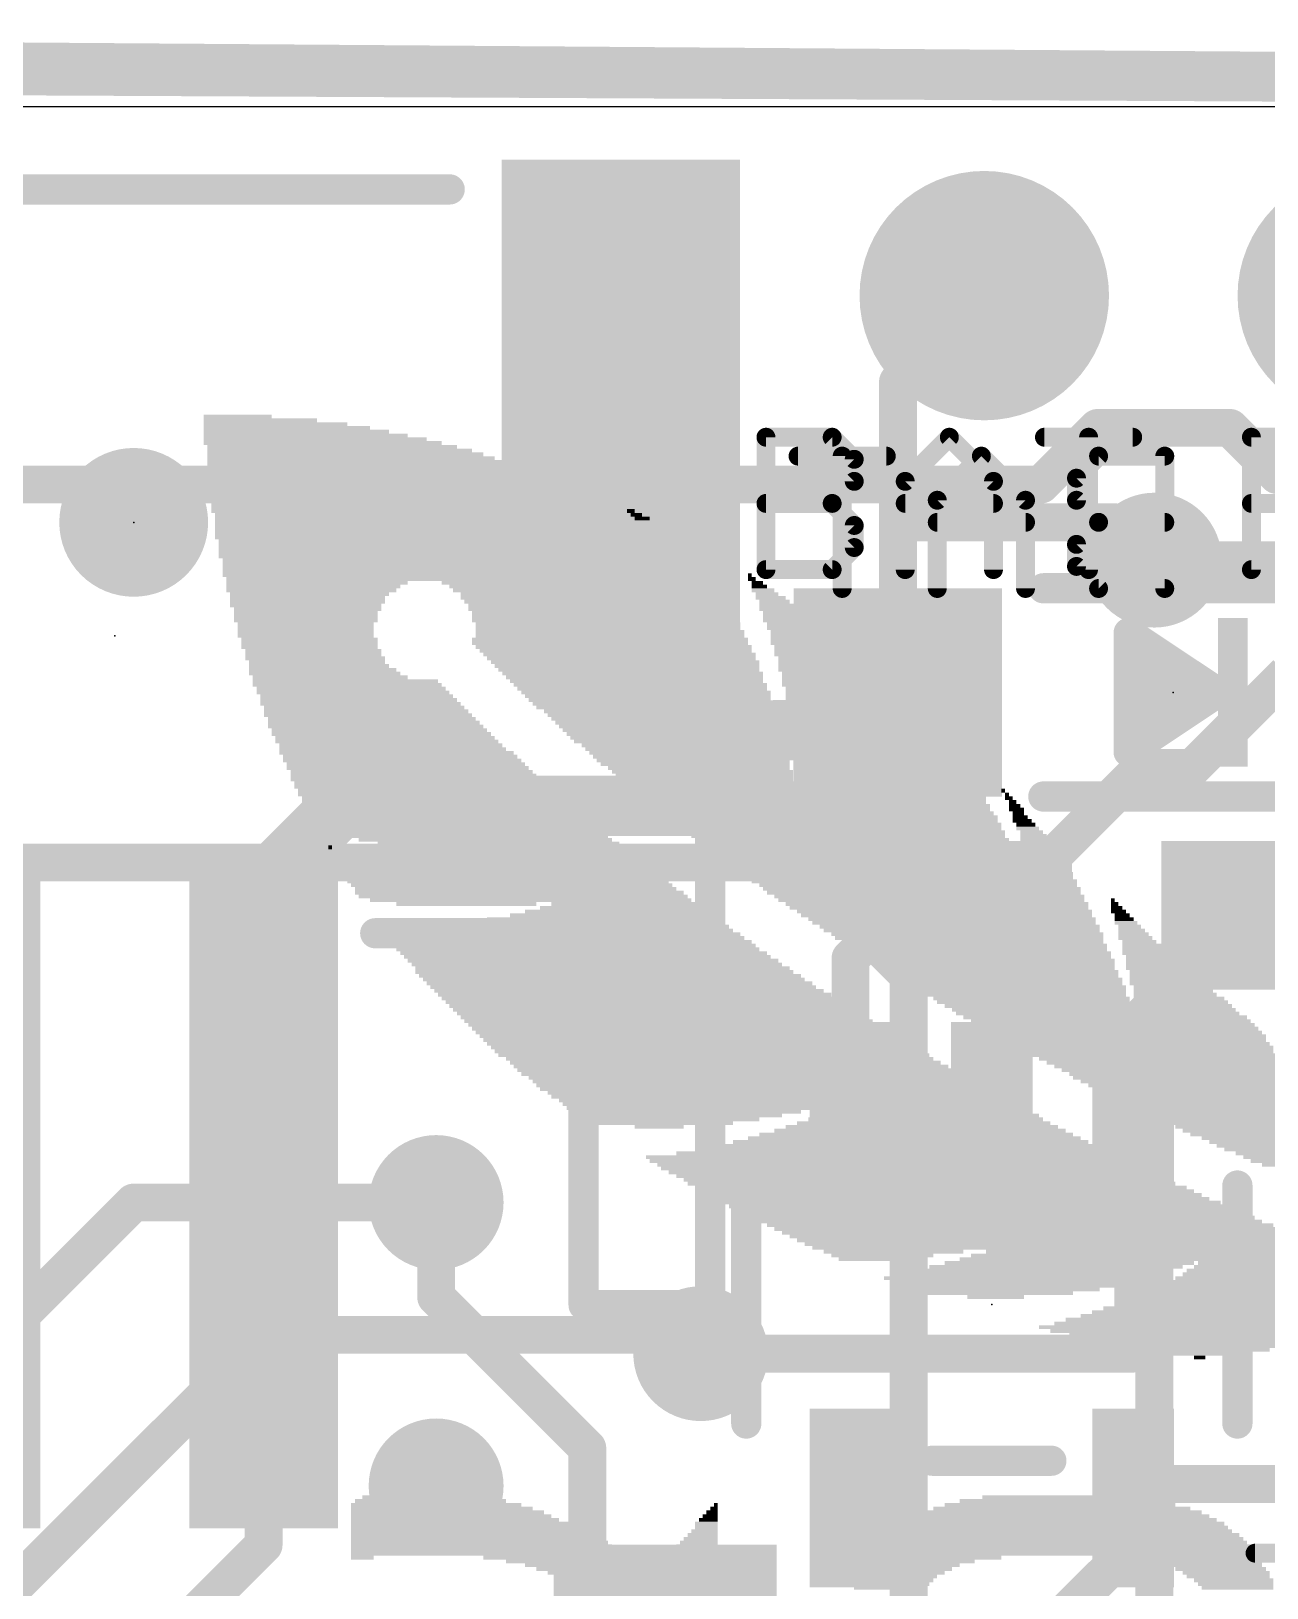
# Model space of a CAD drawing. Extents: x -0.4 to 51.3, y -0.4 to 23.4.
# Drawn here: x 10.11 to 18.41, y 12.9 to 23.37 of the extents above; entities that cross this region are included whole.
import ezdxf

# ---------------------------------------------------------------- set-up
doc = ezdxf.new("R2010")
doc.units = 0
for name, color, linetype in [('1', 12, 'CONTINUOUS'), ('16', 132, 'CONTINUOUS'), ('17', 110, 'CONTINUOUS'), ('18', 110, 'CONTINUOUS'), ('20', 53, 'CONTINUOUS'), ('21', 40, 'CONTINUOUS'), ('22', 6, 'CONTINUOUS'), ('23', 40, 'CONTINUOUS')]:
    doc.layers.add(name, color=color, linetype=linetype)

# ---------------------------------------------------------------- blocks, each defined once
blk = doc.blocks.new('RECT')
blk.add_solid([(-0.5, -0.5), (0.5, -0.5), (-0.5, 0.5), (0.5, 0.5)])
blk = doc.blocks.new('ROUNDP')
at = {"const_width": 0.5}
blk.add_lwpolyline([(0, -0.25, 1), (0, 0.25, 1), (0, -0.25)], format="xyb", dxfattribs=at)
blk = doc.blocks.new('PIE')
at = {"const_width": 0.5}
blk.add_lwpolyline([(0, -0.25, 1), (0, 0.25, 1), (0, -0.25)], format="xyb", dxfattribs=at)
blk = doc.blocks.new('ROUNDV')
at = {"const_width": 0.5}
blk.add_lwpolyline([(0, -0.25, 1), (0, 0.25, 1), (0, -0.25)], format="xyb", dxfattribs=at)

msp = doc.modelspace()

# ---------------------------------------------------------------- linework, layer by layer
at = {"layer": '1'}
for points, const_width in [([(51.181, 22.86), (-0.254, 23.241)], 0.254), ([(16.51, 21.59), (15.93, 21.01)], 0.254), ([(15.93, 21.01), (15.93, 20.066)], 0.254), ([(15.93, 20.066), (15.93, 18.923)], 0.254), ([(17.399, 20.066), (15.93, 20.066)], 0.254), ([(17.653, 19.812), (17.399, 20.066)], 0.254), ([(18.542, 19.05), (17.907, 18.415)], 0.254), ([(15.676, 18.669), (15.93, 18.923)], 0.4064), ([(19.7476, 18.923), (18.249, 17.4244)], 0.254), ([(14.605, 18.161), (15.113, 18.669)], 0.4064), ([(15.113, 18.669), (15.676, 18.669)], 0.4064), ([(17.565, 18.415), (16.5744, 17.4244)], 0.254), ([(17.907, 18.415), (17.565, 18.415)], 0.254), ([(11.668, 17.637), (12.192, 18.161)], 0.4064), ([(12.192, 18.161), (14.605, 18.161)], 0.4064), ([(11.668, 15.604), (11.668, 17.637)], 0.4064), ([(15.6108, 17.1348), (15.875, 17.399)], 0.254), ([(15.875, 17.399), (16.5236, 17.399)], 0.254), ([(16.5236, 17.399), (16.549, 17.4244)], 0.254), ([(16.5744, 17.4244), (16.549, 17.4244)], 0.254), ([(17.5108, 16.6862), (18.249, 17.4244)], 0.254), ([(15.6108, 16.1083), (15.6108, 17.1348)], 0.254), ([(17.5108, 16.1083), (17.5108, 16.6862)], 0.254), ([(17.5108, 14.478), (17.5108, 16.1083)], 0.254), ([(11.668, 15.604), (11.668, 13.192)], 0.254), ([(12.827, 14.859), (12.827, 15.494)], 0.254), ([(13.843, 13.843), (12.827, 14.859)], 0.254), ([(14.605, 14.478), (17.5108, 14.478)], 0.254), ([(13.843, 13.097), (13.843, 13.843)], 0.254), ([(17.5108, 13.5081), (17.6043, 13.6016)], 0.254), ([(17.6043, 13.6016), (18.796, 13.6016)], 0.254), ([(17.46, 13.4573), (17.5108, 13.5081)], 0.254), ([(17.46, 13.142), (17.46, 13.4573)], 0.254), ([(11.668, 13.192), (11.176, 12.7)], 0.254), ([(14.366, 12.574), (13.843, 13.097)], 0.254), ([(16.764, 12.446), (17.46, 13.142)], 0.254)]:
    msp.add_lwpolyline(points, dxfattribs=dict(at, const_width=const_width))
for points, const_width in [([(16.5549, 21.5451, 1), (16.4651, 21.6349)], 0.127), ([(15.9935, 21.01, 1), (15.8665, 21.01)], 0.127), ([(15.8851, 21.0549, 1), (15.9749, 20.9651)], 0.127), ([(15.9935, 20.066, 1), (15.8665, 20.066)], 0.127), ([(15.93, 20.1295, 1), (15.93, 20.0025)], 0.127), ([(15.8665, 20.066, 1), (15.9935, 20.066)], 0.127), ([(17.4439, 20.1109, 1), (17.3541, 20.0211)], 0.127), ([(17.399, 20.0025, 1), (17.399, 20.1295)], 0.127), ([(17.6081, 19.7671, 1), (17.6979, 19.8569)], 0.127), ([(16.0018, 18.8512, 1), (15.8582, 18.9948)], 0.2032), ([(15.8665, 18.923, 1), (15.9935, 18.923)], 0.127), ([(15.113, 18.7706, 1), (15.113, 18.5674)], 0.2032), ([(15.1848, 18.5972, 1), (15.0412, 18.7408)], 0.2032), ([(15.6042, 18.7408, 1), (15.7478, 18.5972)], 0.2032), ([(15.676, 18.5674, 1), (15.676, 18.7706)], 0.2032), ([(17.565, 18.4785, 1), (17.565, 18.3515)], 0.127), ([(17.6099, 18.3701, 1), (17.5201, 18.4599)], 0.127), ([(17.8621, 18.4599, 1), (17.9519, 18.3701)], 0.127), ([(17.907, 18.3515, 1), (17.907, 18.4785)], 0.127), ([(12.192, 18.2626, 1), (12.192, 18.0594)], 0.2032), ([(12.2638, 18.0892, 1), (12.1202, 18.2328)], 0.2032), ([(14.5332, 18.2328, 1), (14.6768, 18.0892)], 0.2032), ([(14.605, 18.0594, 1), (14.605, 18.2626)], 0.2032), ([(11.7696, 17.637, 1), (11.5664, 17.637)], 0.2032), ([(11.5962, 17.7088, 1), (11.7398, 17.5652)], 0.2032), ([(15.875, 17.4625, 1), (15.875, 17.3355)], 0.127), ([(15.9199, 17.3541, 1), (15.8301, 17.4439)], 0.127), ([(16.4787, 17.4439, 1), (16.5685, 17.3541)], 0.127), ([(16.549, 17.4879, 1), (16.549, 17.3609)], 0.127), ([(16.5939, 17.3795, 1), (16.5041, 17.4693)], 0.127), ([(16.5295, 17.4693, 1), (16.6193, 17.3795)], 0.127), ([(16.5236, 17.3355, 1), (16.5236, 17.4625)], 0.127), ([(16.5744, 17.3609, 1), (16.5744, 17.4879)], 0.127), ([(18.2041, 17.4693, 1), (18.2939, 17.3795)], 0.127), ([(18.2939, 17.3795, 1), (18.2041, 17.4693)], 0.127), ([(15.6743, 17.1348, 1), (15.5473, 17.1348)], 0.127), ([(15.5659, 17.1797, 1), (15.6557, 17.0899)], 0.127), ([(17.5743, 16.6862, 1), (17.4473, 16.6862)], 0.127), ([(17.4659, 16.7311, 1), (17.5557, 16.6413)], 0.127), ([(17.5743, 16.1083, 1), (17.4473, 16.1083)], 0.127), ([(15.5473, 16.1083, 1), (15.6743, 16.1083)], 0.127), ([(17.4473, 16.1083, 1), (17.5743, 16.1083)], 0.127), ([(11.5664, 15.604, 1), (11.7696, 15.604)], 0.2032), ([(11.7315, 15.604, 1), (11.6045, 15.604)], 0.127), ([(12.8905, 15.494, 1), (12.7635, 15.494)], 0.127), ([(12.8719, 14.9039, 1), (12.7821, 14.8141)], 0.127), ([(12.7635, 14.859, 1), (12.8905, 14.859)], 0.127), ([(14.605, 14.5415, 1), (14.605, 14.4145)], 0.127), ([(17.5108, 14.4145, 1), (17.5108, 14.5415)], 0.127), ([(17.4473, 14.478, 1), (17.5743, 14.478)], 0.127), ([(13.9065, 13.843, 1), (13.7795, 13.843)], 0.127), ([(13.7981, 13.7981, 1), (13.8879, 13.8879)], 0.127), ([(17.6043, 13.6651, 1), (17.6043, 13.5381)], 0.127), ([(17.6492, 13.5567, 1), (17.5594, 13.6465)], 0.127), ([(17.4659, 13.553, 1), (17.5557, 13.4632)], 0.127), ([(17.5557, 13.4632, 1), (17.4659, 13.553)], 0.127), ([(17.5235, 13.4573, 1), (17.3965, 13.4573)], 0.127), ([(17.4151, 13.5022, 1), (17.5049, 13.4124)], 0.127), ([(11.7129, 13.1471, 1), (11.6231, 13.2369)], 0.127), ([(11.6045, 13.192, 1), (11.7315, 13.192)], 0.127), ([(13.8879, 13.1419, 1), (13.7981, 13.0521)], 0.127), ([(17.3965, 13.142, 1), (17.5235, 13.142)], 0.127), ([(17.5049, 13.0971, 1), (17.4151, 13.1869)], 0.127), ([(13.7795, 13.097, 1), (13.9065, 13.097)], 0.127)]:
    msp.add_lwpolyline(points, format="xyb", dxfattribs=dict(at, const_width=const_width))
at = {"layer": '16', "const_width": 0.254}
for points in [[(51.181, 22.86), (-0.254, 23.114)], [(16.891, 20.32), (17.272, 20.701)], [(17.272, 20.701), (18.161, 20.701)], [(18.161, 20.701), (18.4785, 20.3835)], [(18.4785, 20.3835), (22.9235, 20.3835)], [(16.891, 20.32), (6.096, 20.32)], [(17.653, 19.812), (22.733, 19.812)], [(17.653, 16.891), (19.05, 18.288)], [(15.24, 17.78), (8.763, 17.78)], [(16.002, 17.018), (15.24, 17.78)], [(16.002, 17.018), (16.002, 11.9126)], [(17.653, 11.811), (17.653, 16.891)], [(7.493, 12.192), (10.795, 15.494)], [(10.795, 15.494), (12.827, 15.494)], [(11.684, 14.605), (9.525, 12.446)], [(11.684, 14.605), (14.478, 14.605)], [(14.478, 14.605), (14.605, 14.478)]]:
    msp.add_lwpolyline(points, dxfattribs=at)
at = {"layer": '16', "const_width": 0.127}
for points in [[(17.272, 20.7645, 1), (17.272, 20.6375)], [(17.3169, 20.6561, 1), (17.2271, 20.7459)], [(18.2059, 20.7459, 1), (18.1161, 20.6561)], [(18.161, 20.6375, 1), (18.161, 20.7645)], [(18.4785, 20.447, 1), (18.4785, 20.32)], [(16.8461, 20.3649, 1), (16.9359, 20.2751)], [(16.891, 20.2565, 1), (16.891, 20.3835)], [(18.4336, 20.3386, 1), (18.5234, 20.4284)], [(17.653, 19.8755, 1), (17.653, 19.7485)], [(15.2849, 17.8249, 1), (15.1951, 17.7351)], [(15.24, 17.7165, 1), (15.24, 17.8435)], [(16.0655, 17.018, 1), (15.9385, 17.018)], [(15.9571, 16.9731, 1), (16.0469, 17.0629)], [(17.7165, 16.891, 1), (17.5895, 16.891)], [(17.6081, 16.9359, 1), (17.6979, 16.8461)], [(10.795, 15.5575, 1), (10.795, 15.4305)], [(10.8399, 15.4491, 1), (10.7501, 15.5389)], [(12.827, 15.4305, 1), (12.827, 15.5575)], [(11.684, 14.6685, 1), (11.684, 14.5415)], [(11.7289, 14.5601, 1), (11.6391, 14.6499)], [(14.5229, 14.6499, 1), (14.4331, 14.5601)], [(14.478, 14.5415, 1), (14.478, 14.6685)], [(14.5601, 14.4331, 1), (14.6499, 14.5229)]]:
    msp.add_lwpolyline(points, format="xyb", dxfattribs=at)
at = {"layer": '20'}
msp.add_line((48.26, 22.86), (2.54, 22.86), dxfattribs=at)
at = {"layer": '21'}
for points, const_width in [([(8.418, 22.304), (12.918, 22.304)], 0.2032), ([(15.0432, 19.7485), (15.0432, 20.6383)], 0.127), ([(15.0432, 20.6383), (15.4881, 20.6383)], 0.127), ([(15.4881, 20.6383), (15.6364, 20.49)], 0.127), ([(15.9787, 20.3417), (16.2753, 20.6383)], 0.127), ([(16.2753, 20.6383), (16.5719, 20.3417)], 0.127), ([(16.9143, 20.6383), (17.5074, 20.6383)], 0.127), ([(17.2108, 19.7485), (17.2108, 20.6383)], 0.127), ([(18.8982, 20.6383), (18.305, 20.6383)], 0.127), ([(18.305, 20.6383), (18.305, 19.7485)], 0.127), ([(15.6364, 20.49), (15.6364, 20.3417)], 0.127), ([(15.6364, 20.3417), (15.4881, 20.1934)], 0.127), ([(15.9787, 19.7485), (15.9787, 20.3417)], 0.127), ([(16.5719, 20.3417), (16.5719, 19.7485)], 0.127), ([(15.0432, 20.1934), (15.4881, 20.1934)], 0.127), ([(15.4881, 20.1934), (15.6364, 20.0451)], 0.127), ([(15.9787, 20.1934), (16.5719, 20.1934)], 0.127), ([(18.305, 20.1934), (18.6016, 20.1934)], 0.127), ([(15.6364, 20.0451), (15.6364, 19.8968)], 0.127), ([(15.6364, 19.8968), (15.4881, 19.7485)], 0.127), ([(15.4881, 19.7485), (15.0432, 19.7485)], 0.127), ([(18.305, 19.7485), (18.8982, 19.7485)], 0.127), ([(16.907, 19.623), (18.653, 19.623)], 0.2032), ([(17.48, 18.523), (17.48, 19.323)], 0.2032), ([(17.48, 19.323), (18.08, 18.923)], 0.2032), ([(17.58, 18.723), (17.58, 19.123)], 0.2032), ([(17.58, 19.123), (17.88, 18.923)], 0.2032), ([(17.58, 19.1008), (17.6133, 19.1008)], 0.2032), ([(18.08, 18.923), (17.48, 18.523)], 0.2032), ([(17.88, 18.923), (17.58, 18.723)], 0.2032), ([(17.58, 18.8976), (17.8419, 18.8976)], 0.2032), ([(14.668, 18.804), (14.668, 14.804)], 0.2032), ([(18.653, 18.223), (16.907, 18.223)], 0.2032), ([(13.818, 17.304), (12.418, 17.304)], 0.2032), ([(13.818, 14.804), (13.818, 17.304)], 0.2032), ([(14.9108, 14.0082), (14.9108, 15.6082)], 0.2032), ([(18.2108, 14.0082), (18.2108, 15.6082)], 0.2032), ([(14.668, 14.804), (13.818, 14.804)], 0.2032), ([(16.9608, 13.7582), (16.1608, 13.7582)], 0.2032), ([(18.3294, 13.1369), (18.9226, 13.1369)], 0.127)]:
    msp.add_lwpolyline(points, dxfattribs=dict(at, const_width=const_width))
for points, const_width in [([(12.918, 22.2532, 1), (12.918, 22.3548)], 0.1016), ([(15.0432, 20.67, 1), (15.0432, 20.6065)], 0.0635), ([(15.075, 20.6383, 1), (15.0115, 20.6383)], 0.0635), ([(15.5106, 20.6607, 1), (15.4656, 20.6158)], 0.0635), ([(15.4881, 20.6065, 1), (15.4881, 20.67)], 0.0635), ([(16.2978, 20.6607, 1), (16.2529, 20.6158)], 0.0635), ([(16.2978, 20.6158, 1), (16.2529, 20.6607)], 0.0635), ([(16.9143, 20.67, 1), (16.9143, 20.6065)], 0.0635), ([(17.2426, 20.6383, 1), (17.1791, 20.6383)], 0.0635), ([(17.5074, 20.6065, 1), (17.5074, 20.67)], 0.0635), ([(18.3367, 20.6383, 1), (18.2732, 20.6383)], 0.0635), ([(18.305, 20.67, 1), (18.305, 20.6065)], 0.0635), ([(15.6681, 20.49, 1), (15.6046, 20.49)], 0.0635), ([(15.6139, 20.4675, 1), (15.6588, 20.5124)], 0.0635), ([(15.6046, 20.3417, 1), (15.6681, 20.3417)], 0.0635), ([(15.6588, 20.3192, 1), (15.6139, 20.3641)], 0.0635), ([(16.0105, 20.3417, 1), (15.947, 20.3417)], 0.0635), ([(15.9563, 20.3641, 1), (16.0012, 20.3192)], 0.0635), ([(16.6037, 20.3417, 1), (16.5402, 20.3417)], 0.0635), ([(16.5495, 20.3192, 1), (16.5944, 20.3641)], 0.0635), ([(15.0432, 20.2251, 1), (15.0432, 20.1616)], 0.0635), ([(15.5106, 20.2158, 1), (15.4656, 20.1709)], 0.0635), ([(15.4656, 20.2158, 1), (15.5106, 20.1709)], 0.0635), ([(15.4881, 20.1616, 1), (15.4881, 20.2251)], 0.0635), ([(15.9787, 20.2251, 1), (15.9787, 20.1616)], 0.0635), ([(16.5719, 20.1616, 1), (16.5719, 20.2251)], 0.0635), ([(18.305, 20.2251, 1), (18.305, 20.1616)], 0.0635), ([(15.6681, 20.0451, 1), (15.6046, 20.0451)], 0.0635), ([(15.6139, 20.0226, 1), (15.6588, 20.0675)], 0.0635), ([(15.6046, 19.8968, 1), (15.6681, 19.8968)], 0.0635), ([(15.6588, 19.8743, 1), (15.6139, 19.9192)], 0.0635), ([(15.0432, 19.7802, 1), (15.0432, 19.7168)], 0.0635), ([(15.0115, 19.7485, 1), (15.075, 19.7485)], 0.0635), ([(15.4656, 19.771, 1), (15.5106, 19.726)], 0.0635), ([(15.4881, 19.7168, 1), (15.4881, 19.7802)], 0.0635), ([(15.947, 19.7485, 1), (16.0105, 19.7485)], 0.0635), ([(16.5402, 19.7485, 1), (16.6037, 19.7485)], 0.0635), ([(17.1791, 19.7485, 1), (17.2426, 19.7485)], 0.0635), ([(18.2732, 19.7485, 1), (18.3367, 19.7485)], 0.0635), ([(18.305, 19.7802, 1), (18.305, 19.7168)], 0.0635), ([(16.907, 19.6738, 1), (16.907, 19.5722)], 0.1016), ([(17.5308, 19.323, 1), (17.4292, 19.323)], 0.1016), ([(17.5082, 19.3653, 1), (17.4518, 19.2807)], 0.1016), ([(17.6308, 19.123, 1), (17.5292, 19.123)], 0.1016), ([(17.6082, 19.1653, 1), (17.5518, 19.0807)], 0.1016), ([(17.58, 19.1516, 1), (17.58, 19.05)], 0.1016), ([(17.6133, 19.05, 1), (17.6133, 19.1516)], 0.1016), ([(17.58, 18.9484, 1), (17.58, 18.8468)], 0.1016), ([(17.8419, 18.8468, 1), (17.8419, 18.9484)], 0.1016), ([(17.9082, 18.8807, 1), (17.8518, 18.9653)], 0.1016), ([(17.8518, 18.8807, 1), (17.9082, 18.9653)], 0.1016), ([(18.1082, 18.8807, 1), (18.0518, 18.9653)], 0.1016), ([(18.0518, 18.8807, 1), (18.1082, 18.9653)], 0.1016), ([(14.7188, 18.804, 1), (14.6172, 18.804)], 0.1016), ([(17.5518, 18.7653, 1), (17.6082, 18.6807)], 0.1016), ([(17.5292, 18.723, 1), (17.6308, 18.723)], 0.1016), ([(17.4518, 18.5653, 1), (17.5082, 18.4807)], 0.1016), ([(17.4292, 18.523, 1), (17.5308, 18.523)], 0.1016), ([(16.907, 18.2738, 1), (16.907, 18.1722)], 0.1016), ([(12.418, 17.3548, 1), (12.418, 17.2532)], 0.1016), ([(13.8688, 17.304, 1), (13.7672, 17.304)], 0.1016), ([(13.818, 17.2532, 1), (13.818, 17.3548)], 0.1016), ([(14.9616, 15.6082, 1), (14.86, 15.6082)], 0.1016), ([(18.2616, 15.6082, 1), (18.16, 15.6082)], 0.1016), ([(13.818, 14.8548, 1), (13.818, 14.7532)], 0.1016), ([(14.668, 14.7532, 1), (14.668, 14.8548)], 0.1016), ([(13.7672, 14.804, 1), (13.8688, 14.804)], 0.1016), ([(14.6172, 14.804, 1), (14.7188, 14.804)], 0.1016), ([(14.86, 14.0082, 1), (14.9616, 14.0082)], 0.1016), ([(18.16, 14.0082, 1), (18.2616, 14.0082)], 0.1016), ([(16.1608, 13.809, 1), (16.1608, 13.7074)], 0.1016), ([(16.9608, 13.7074, 1), (16.9608, 13.809)], 0.1016), ([(18.3294, 13.1687, 1), (18.3294, 13.1052)], 0.0635)]:
    msp.add_lwpolyline(points, format="xyb", dxfattribs=dict(at, const_width=const_width))
at = {"layer": '22', "const_width": 0.127}
for points in [[(15.8517, 20.5113), (15.2586, 20.5113)], [(15.5552, 19.6215), (15.5552, 20.5113)], [(16.4907, 20.5113), (16.1941, 20.2147)], [(16.7873, 20.2147), (16.4907, 20.5113)], [(17.2779, 20.5113), (17.1296, 20.363)], [(17.7228, 20.5113), (17.2779, 20.5113)], [(17.7228, 19.6215), (17.7228, 20.5113)], [(17.1296, 20.363), (17.1296, 20.2147)], [(16.1941, 20.2147), (16.1941, 19.6215)], [(16.7873, 19.6215), (16.7873, 20.2147)], [(17.1296, 20.2147), (17.2779, 20.0664)], [(16.7873, 20.0664), (16.1941, 20.0664)], [(17.2779, 20.0664), (17.1296, 19.9181)], [(17.7228, 20.0664), (17.2779, 20.0664)], [(17.1296, 19.9181), (17.1296, 19.7698)], [(17.1296, 19.7698), (17.2779, 19.6215)], [(17.2779, 19.6215), (17.7228, 19.6215)]]:
    msp.add_lwpolyline(points, dxfattribs=at)
at = {"layer": '22', "const_width": 0.0635}
for points in [[(15.2586, 20.543, 1), (15.2586, 20.4795)], [(15.5869, 20.5113, 1), (15.5234, 20.5113)], [(15.8517, 20.4795, 1), (15.8517, 20.543)], [(16.5131, 20.5337, 1), (16.4682, 20.4888)], [(16.5131, 20.4888, 1), (16.4682, 20.5337)], [(17.2779, 20.543, 1), (17.2779, 20.4795)], [(17.3004, 20.4888, 1), (17.2554, 20.5337)], [(17.7545, 20.5113, 1), (17.691, 20.5113)], [(17.7228, 20.4795, 1), (17.7228, 20.543)], [(17.1614, 20.363, 1), (17.0979, 20.363)], [(17.1072, 20.3854, 1), (17.1521, 20.3405)], [(16.2258, 20.2147, 1), (16.1623, 20.2147)], [(16.1716, 20.2371, 1), (16.2165, 20.1922)], [(16.819, 20.2147, 1), (16.7555, 20.2147)], [(16.7648, 20.1922, 1), (16.8097, 20.2371)], [(17.0979, 20.2147, 1), (17.1614, 20.2147)], [(17.1521, 20.2371, 1), (17.1072, 20.1922)], [(16.1941, 20.0981, 1), (16.1941, 20.0346)], [(16.7873, 20.0346, 1), (16.7873, 20.0981)], [(17.2779, 20.0981, 1), (17.2779, 20.0346)], [(17.3004, 20.0439, 1), (17.2554, 20.0888)], [(17.2554, 20.0439, 1), (17.3004, 20.0888)], [(17.7228, 20.0346, 1), (17.7228, 20.0981)], [(17.1614, 19.9181, 1), (17.0979, 19.9181)], [(17.1072, 19.9405, 1), (17.1521, 19.8956)], [(17.0979, 19.7698, 1), (17.1614, 19.7698)], [(17.1521, 19.7922, 1), (17.1072, 19.7473)], [(17.2779, 19.6532, 1), (17.2779, 19.5898)], [(17.2554, 19.599, 1), (17.3004, 19.644)], [(17.7228, 19.5898, 1), (17.7228, 19.6532)], [(15.5234, 19.6215, 1), (15.5869, 19.6215)], [(16.1623, 19.6215, 1), (16.2258, 19.6215)], [(16.7555, 19.6215, 1), (16.819, 19.6215)], [(17.691, 19.6215, 1), (17.7545, 19.6215)]]:
    msp.add_lwpolyline(points, format="xyb", dxfattribs=at)
at = {"layer": '23'}
for p in [(10.795, 20.066), (10.668, 19.304), (17.78, 18.923), (17.399, 17.4244), (16.5608, 14.8082)]:
    msp.add_point(p, dxfattribs=at)

# ---------------------------------------------------------------- block references
at = {"layer": '1'}
for p, xscale, yscale, rotation in [((14.068, 20.804), 3.4, 1.6, 90), ((15.93, 18.923), 1.4, 1.4, 270), ((15.6108, 16.1083), 0.55, 1.2, 180), ((16.5608, 16.1083), 0.55, 1.2, 180), ((17.5108, 16.1083), 0.55, 1.2, 180), ((15.6108, 13.5081), 0.55, 1.2, 180), ((17.5108, 13.5081), 0.55, 1.2, 180), ((14.366, 12.574), 1.24, 1.5, 270)]:
    msp.add_blockref('RECT', p, dxfattribs=dict(at, xscale=xscale, yscale=yscale, rotation=rotation))
msp.add_blockref('PIE', (10.795, 20.066), dxfattribs=at)
at = {"layer": '1', "yscale": 4.6}
for p in [(9.668, 15.604), (11.668, 15.604)]:
    msp.add_blockref('RECT', p, dxfattribs=at)
at = {"layer": '1', "xscale": 1.1, "rotation": 180}
for p in [(16.549, 17.4244), (18.249, 17.4244)]:
    msp.add_blockref('RECT', p, dxfattribs=at)
at = {"layer": '17', "xscale": 1.6764, "yscale": 1.6764, "rotation": 90}
for p in [(16.51, 21.59), (16.51, 21.59), (19.05, 21.59), (19.05, 21.59)]:
    msp.add_blockref('ROUNDP', p, dxfattribs=at)
at = {"layer": '18', "xscale": 0.9064, "yscale": 0.9064}
for p in [(17.653, 19.812), (17.653, 19.812), (13.843, 16.637), (13.843, 16.637), (12.827, 15.494), (12.827, 15.494), (14.605, 14.478), (14.605, 14.478), (12.827, 13.589), (12.827, 13.589)]:
    msp.add_blockref('ROUNDV', p, dxfattribs=at)
at = {"layer": '21', "xscale": 0.2, "rotation": 180}
msp.add_blockref('RECT', (18.18, 18.923), dxfattribs=at)
at = {"layer": '22', "yscale": 0.0254, "rotation": 180}
for p, xscale in [((11.4935, 20.7772), 0.4572), ((11.6459, 20.7518), 0.762), ((11.7475, 20.7264), 0.9652), ((11.8237, 20.701), 1.1176), ((11.8872, 20.6756), 1.2446), ((11.9507, 20.6502), 1.3716), ((12.0142, 20.6248), 1.4986), ((12.065, 20.5994), 1.6002), ((12.1285, 20.574), 1.6764), ((12.1793, 20.5486), 1.778), ((12.2174, 20.5232), 1.8542), ((12.2555, 20.4978), 1.9304), ((12.2936, 20.4724), 2.0066), ((12.3444, 20.447), 2.1082), ((12.3698, 20.4216), 2.159), ((12.4079, 20.3962), 2.2352), ((12.446, 20.3708), 2.3114), ((12.4841, 20.3454), 2.3876), ((12.5095, 20.32), 2.4384), ((12.5476, 20.2946), 2.4638), ((12.5603, 20.2692), 2.4892), ((12.573, 20.2438), 2.5146), ((12.5857, 20.2184), 2.54), ((12.5984, 20.193), 2.5654), ((12.6111, 20.1676), 2.5908), ((12.6238, 20.1422), 2.6162), ((12.6492, 20.1168), 2.6162), ((12.6619, 20.0914), 2.6416), ((14.1351, 20.1422), 0.0508), ((14.1732, 20.1168), 0.0762), ((14.2113, 20.0914), 0.1016), ((12.6619, 20.066), 2.6416), ((12.6746, 20.0406), 2.667), ((12.6873, 20.0152), 2.6924), ((12.7, 19.9898), 2.7178), ((14.2367, 20.066), 0.1524), ((14.2748, 20.0406), 0.1778), ((14.3002, 20.0152), 0.2286), ((14.3256, 19.9898), 0.2286), ((12.7127, 19.9644), 2.7432), ((12.7381, 19.939), 2.7432), ((12.7381, 19.9136), 2.7432), ((12.7508, 19.8882), 2.7686), ((14.351, 19.9644), 0.2286), ((14.3637, 19.939), 0.254), ((14.3891, 19.9136), 0.254), ((14.4018, 19.8882), 0.2794), ((12.7635, 19.8628), 2.794), ((12.7762, 19.8374), 2.8194), ((12.7889, 19.812), 2.794), ((12.8016, 19.7866), 2.8194), ((14.4272, 19.8628), 0.2794), ((14.4272, 19.8374), 0.2794), ((14.4526, 19.812), 0.2794), ((14.4653, 19.7866), 0.3048), ((12.8143, 19.7612), 2.8448), ((12.827, 19.7358), 2.8702), ((12.827, 19.7104), 2.8702), ((12.8524, 19.685), 2.8702), ((14.4907, 19.7612), 0.3048), ((14.4907, 19.7358), 0.3048), ((14.5161, 19.7104), 0.3048), ((14.5288, 19.685), 0.3302), ((14.9352, 19.7104), 0.0254), ((14.9479, 19.685), 0.0508), ((12.0269, 19.6596), 1.2192), ((12.0015, 19.6342), 1.1684), ((11.9888, 19.6088), 1.143), ((11.9761, 19.5834), 1.0668), ((11.9634, 19.558), 1.0414), ((13.589, 19.6596), 1.4478), ((13.6144, 19.6342), 1.397), ((13.6398, 19.6088), 1.397), ((13.6779, 19.5834), 1.3716), ((13.6779, 19.558), 1.3716), ((14.5415, 19.6596), 0.3048), ((14.5542, 19.6342), 0.3302), ((14.5796, 19.6088), 0.3302), ((14.5796, 19.5834), 0.3302), ((14.605, 19.558), 0.3302), ((14.986, 19.6596), 0.0762), ((14.9987, 19.6342), 0.1016), ((15.0241, 19.6088), 0.1524), ((15.0495, 19.5834), 0.1524), ((15.0749, 19.558), 0.2032), ((11.9634, 19.5326), 1.0414), ((11.9507, 19.5072), 1.016), ((11.9634, 19.4818), 0.9906), ((11.9507, 19.4564), 0.9652), ((13.7033, 19.5326), 1.3716), ((13.7287, 19.5072), 1.3716), ((13.7287, 19.4818), 1.3716), ((13.7541, 19.4564), 1.3716), ((14.605, 19.5326), 0.3302), ((14.6304, 19.5072), 0.3302), ((14.6431, 19.4818), 0.3556), ((14.6431, 19.4564), 0.3556), ((15.1003, 19.5326), 0.2032), ((15.1257, 19.5072), 0.254), ((15.1384, 19.4818), 0.2794), ((15.1765, 19.4564), 0.3048), ((11.9507, 19.431), 0.9652), ((11.9507, 19.4056), 0.9652), ((11.9507, 19.3802), 0.9144), ((11.9507, 19.3548), 0.9144), ((13.7668, 19.431), 1.397), ((13.7668, 19.4056), 1.397), ((13.7922, 19.3802), 1.397), ((13.7922, 19.3548), 1.397), ((14.6685, 19.431), 0.3556), ((14.6685, 19.4056), 0.3556), ((14.6939, 19.3802), 0.3556), ((14.6939, 19.3548), 0.3556), ((15.1892, 19.431), 0.3302), ((15.2019, 19.4056), 0.3556), ((15.24, 19.3802), 0.381), ((15.2527, 19.3548), 0.4064), ((11.9507, 19.3294), 0.9144), ((11.9507, 19.304), 0.9144), ((11.9761, 19.2786), 0.9144), ((11.9761, 19.2532), 0.9144), ((13.9954, 19.2786), 1.8542), ((13.9954, 19.2532), 1.8542), ((13.9954, 19.3294), 1.8034), ((13.9954, 19.304), 1.8034), ((15.2781, 19.3294), 0.4064), ((15.3035, 19.304), 0.4572), ((15.3162, 19.2786), 0.4826), ((15.3289, 19.2532), 0.508), ((11.9761, 19.2278), 0.9144), ((12.0015, 19.2024), 0.9144), ((12.0015, 19.177), 0.9144), ((12.0142, 19.1516), 0.9398), ((14.0208, 19.2278), 1.8542), ((14.0335, 19.2024), 1.8288), ((14.0589, 19.177), 1.8288), ((14.0716, 19.1516), 1.8034), ((15.367, 19.2278), 0.5334), ((15.3797, 19.2024), 0.5588), ((15.3924, 19.177), 0.5842), ((15.4178, 19.1516), 0.5842), ((12.0269, 19.1262), 0.9144), ((12.0396, 19.1008), 0.9398), ((12.065, 19.0754), 0.9906), ((12.0777, 19.05), 1.016), ((14.097, 19.1262), 1.8034), ((14.1097, 19.1008), 1.778), ((14.1224, 19.0754), 1.7526), ((14.1478, 19.05), 1.7526), ((15.4305, 19.1262), 0.6096), ((15.4559, 19.1008), 0.6604), ((15.4686, 19.0754), 0.6858), ((15.494, 19.05), 0.6858), ((12.1158, 19.0246), 1.0414), ((12.2174, 18.9992), 1.2446), ((12.2301, 18.9738), 1.27), ((12.2555, 18.9484), 1.27), ((14.1605, 19.0246), 1.7272), ((14.1732, 18.9992), 1.7018), ((14.1986, 18.9738), 1.7018), ((14.2113, 18.9484), 1.6764), ((15.5067, 19.0246), 0.7112), ((15.5194, 18.9992), 0.7366), ((15.5448, 18.9738), 0.7874), ((15.5702, 18.9484), 0.7874), ((12.2682, 18.923), 1.2954), ((12.2936, 18.8976), 1.2954), ((12.3063, 18.8722), 1.3208), ((12.319, 18.8468), 1.3462), ((14.2367, 18.923), 1.6764), ((14.2494, 18.8976), 1.651), ((14.2621, 18.8722), 1.6256), ((14.2875, 18.8468), 1.6256), ((15.5829, 18.923), 0.8128), ((15.5956, 18.8976), 0.8382), ((15.6083, 18.8722), 0.8636), ((15.621, 18.8468), 0.889), ((12.3444, 18.8214), 1.3462), ((12.3571, 18.796), 1.3716), ((12.3698, 18.7706), 1.397), ((12.3952, 18.7452), 1.397), ((12.4079, 18.7198), 1.4224), ((14.3002, 18.8214), 1.6002), ((14.3256, 18.796), 1.5494), ((14.351, 18.7706), 1.5494), ((14.3637, 18.7452), 1.524), ((14.3764, 18.7198), 1.4986), ((15.6464, 18.8214), 0.889), ((15.6591, 18.796), 0.9144), ((15.6718, 18.7706), 0.9398), ((15.6845, 18.7452), 0.9652), ((15.6972, 18.7198), 0.9906), ((12.4206, 18.6944), 1.4478), ((12.446, 18.669), 1.4478), ((12.4587, 18.6436), 1.4732), ((12.4841, 18.6182), 1.4732), ((14.4018, 18.6944), 1.4986), ((14.4145, 18.669), 1.4732), ((14.4272, 18.6436), 1.4478), ((14.4399, 18.6182), 1.4224), ((15.7099, 18.6944), 1.016), ((15.7226, 18.669), 1.0414), ((15.7353, 18.6436), 1.016), ((15.748, 18.6182), 1.0414), ((12.4968, 18.5928), 1.4986), ((12.5222, 18.5674), 1.4986), ((12.5349, 18.542), 1.524), ((12.5603, 18.5166), 1.5748), ((14.4653, 18.5928), 1.4224), ((14.4907, 18.5674), 1.3716), ((14.5034, 18.542), 1.3462), ((14.5161, 18.5166), 1.3208), ((15.7607, 18.5928), 1.0668), ((15.7607, 18.5674), 1.0668), ((15.7734, 18.542), 1.0922), ((15.7734, 18.5166), 1.0922), ((12.5857, 18.4912), 1.5748), ((12.5984, 18.4658), 1.6002), ((12.6238, 18.4404), 1.6002), ((12.6365, 18.415), 1.6256), ((14.5415, 18.4912), 1.3208), ((14.5542, 18.4658), 1.2954), ((14.5669, 18.4404), 1.27), ((14.5923, 18.415), 1.2192), ((15.7861, 18.4912), 1.1176), ((15.7988, 18.4658), 1.143), ((15.7988, 18.4404), 1.143), ((15.8115, 18.415), 1.1684), ((12.6619, 18.3896), 1.6256), ((12.6746, 18.3642), 1.651), ((12.6873, 18.3388), 1.6764), ((12.7254, 18.3134), 1.7018), ((14.6177, 18.3896), 1.2192), ((14.6304, 18.3642), 1.1938), ((14.6431, 18.3388), 1.1684), ((15.2654, 18.3134), 2.3622), ((15.8369, 18.3896), 1.1684), ((15.8369, 18.3642), 1.1684), ((15.8496, 18.3388), 1.1938), ((12.7381, 18.288), 1.7272), ((12.7635, 18.2626), 1.7272), ((12.7762, 18.2372), 1.7526), ((12.8016, 18.2118), 1.7526), ((15.3035, 18.288), 2.3368), ((15.3289, 18.2626), 2.3368), ((15.3416, 18.2372), 2.3114), ((15.367, 18.2118), 2.3114), ((16.637, 18.2626), 0.0254), ((16.6624, 18.2372), 0.0254), ((16.6751, 18.2118), 0.0508), ((12.8143, 18.1864), 1.778), ((12.8524, 18.161), 1.8034), ((12.8651, 18.1356), 1.8288), ((12.8905, 18.1102), 1.8288), ((15.3924, 18.1864), 2.2606), ((15.4178, 18.161), 2.2606), ((15.4305, 18.1356), 2.2352), ((15.4559, 18.1102), 2.2352), ((16.7005, 18.1864), 0.0508), ((16.7132, 18.161), 0.0762), ((16.7259, 18.1356), 0.1016), ((16.7386, 18.1102), 0.0762), ((12.9032, 18.0848), 1.8542), ((12.9286, 18.0594), 1.8542), ((12.9667, 18.034), 1.8796), ((12.9794, 18.0086), 1.905), ((15.494, 18.0848), 2.2098), ((15.5067, 18.0594), 2.1844), ((15.5321, 18.034), 2.1844), ((15.5448, 18.0086), 2.159), ((16.7513, 18.0848), 0.1016), ((16.764, 18.0594), 0.127), ((16.7894, 18.034), 0.127), ((16.8021, 18.0086), 0.1524), ((13.0302, 17.9832), 1.8542), ((12.1158, 17.8816), 0.0254), ((13.0937, 17.9578), 1.778), ((13.1572, 17.9324), 1.7018), ((13.2461, 17.907), 1.6256), ((13.3477, 17.8816), 1.4732), ((15.5829, 17.9832), 2.1336), ((15.5956, 17.9578), 2.1082), ((15.621, 17.9324), 2.1082), ((15.6464, 17.907), 2.0574), ((15.6718, 17.8816), 2.0574), ((16.8275, 17.9832), 0.1524), ((16.8402, 17.9578), 0.1778), ((16.8529, 17.9324), 0.2032), ((16.8783, 17.907), 0.2032), ((16.891, 17.8816), 0.2286), ((13.1064, 17.8562), 2.0066), ((13.1318, 17.8308), 2.0066), ((13.1699, 17.8054), 2.032), ((13.1826, 17.78), 2.0574), ((15.6845, 17.8562), 2.032), ((15.7226, 17.8308), 2.0066), ((15.7353, 17.8054), 1.9812), ((15.7607, 17.78), 1.9812), ((16.9037, 17.8562), 0.254), ((16.9164, 17.8308), 0.2286), ((16.9291, 17.8054), 0.254), ((16.9291, 17.78), 0.254), ((13.208, 17.7546), 2.0574), ((13.2461, 17.7292), 2.0828), ((13.2588, 17.7038), 2.1082), ((13.2842, 17.6784), 2.1082), ((15.7988, 17.7546), 1.9558), ((15.8115, 17.7292), 1.9304), ((15.8369, 17.7038), 1.9304), ((15.8623, 17.6784), 1.8796), ((16.9545, 17.7546), 0.254), ((16.9545, 17.7292), 0.254), ((16.9672, 17.7038), 0.2794), ((16.9799, 17.6784), 0.254), ((13.3096, 17.653), 2.159), ((13.335, 17.6276), 2.159), ((13.3604, 17.6022), 2.159), ((13.3858, 17.5768), 2.2098), ((15.875, 17.653), 1.8542), ((15.9131, 17.6276), 1.8288), ((15.9258, 17.6022), 1.8034), ((15.9512, 17.5768), 1.8034), ((16.9926, 17.653), 0.2794), ((16.9926, 17.6276), 0.2794), ((17.018, 17.6022), 0.2794), ((17.018, 17.5768), 0.2794), ((13.4112, 17.5514), 2.2098), ((13.462, 17.526), 2.159), ((13.0302, 17.5006), 0.9398), ((14.0716, 17.4752), 1.0922), ((14.097, 17.5006), 0.9906), ((15.9766, 17.5514), 1.7526), ((16.002, 17.526), 1.7526), ((16.1925, 17.5006), 2.032), ((16.2052, 17.4752), 2.0066), ((17.0307, 17.5514), 0.3048), ((17.0434, 17.526), 0.2794), ((17.3736, 17.526), 0.0254), ((17.3863, 17.5006), 0.0508), ((17.399, 17.4752), 0.0762), ((13.8811, 17.3736), 1.7272), ((13.9446, 17.399), 1.5494), ((14.0081, 17.4244), 1.3716), ((14.0335, 17.4498), 1.2192), ((16.2433, 17.4498), 1.9812), ((16.256, 17.4244), 1.9558), ((16.2941, 17.399), 1.9304), ((16.3068, 17.3736), 1.905), ((17.4117, 17.4498), 0.1016), ((17.4371, 17.4244), 0.1016), ((17.4498, 17.399), 0.127), ((17.4625, 17.3736), 0.1524), ((13.6525, 17.3228), 2.3368), ((13.6779, 17.2974), 2.3876), ((13.7033, 17.272), 2.3876), ((13.8049, 17.3482), 1.9812), ((16.3449, 17.3482), 1.8796), ((16.3576, 17.3228), 1.8542), ((16.3957, 17.2974), 1.8288), ((16.4084, 17.272), 1.8034), ((17.4879, 17.3482), 0.1524), ((17.5006, 17.3228), 0.1778), ((17.5133, 17.2974), 0.2032), ((17.526, 17.272), 0.2286), ((13.7414, 17.2466), 2.413), ((13.7668, 17.2212), 2.413), ((13.7795, 17.1958), 2.4384), ((13.8176, 17.1704), 2.4638), ((16.4338, 17.2466), 1.7526), ((16.4592, 17.2212), 1.7526), ((16.4846, 17.1958), 1.7018), ((16.51, 17.1704), 1.7018), ((17.5514, 17.2466), 0.2286), ((17.5768, 17.2212), 0.2794), ((17.5895, 17.1958), 0.3048), ((17.6022, 17.1704), 0.3302), ((13.843, 17.145), 2.4638), ((13.8811, 17.1196), 2.4892), ((13.9065, 17.0942), 2.4892), ((13.9446, 17.0688), 2.5146), ((16.5354, 17.145), 1.651), ((16.5608, 17.1196), 1.651), ((16.5862, 17.0942), 1.6002), ((16.6116, 17.0688), 1.5494), ((17.6276, 17.145), 0.3302), ((17.6403, 17.1196), 0.3556), ((17.653, 17.0942), 0.381), ((17.6657, 17.0688), 0.4064), ((13.9573, 17.0434), 2.54), ((13.9954, 17.018), 2.5654), ((14.0208, 16.9926), 2.5654), ((14.0589, 16.9672), 2.5908), ((14.0843, 16.9418), 2.5908), ((16.637, 17.0434), 1.5494), ((16.6624, 17.018), 1.4986), ((16.6878, 16.9926), 1.4986), ((16.7132, 16.9672), 1.4478), ((16.7513, 16.9418), 1.4224), ((17.6911, 17.0434), 0.4064), ((17.7165, 17.018), 0.4572), ((17.7292, 16.9926), 0.4826), ((17.7419, 16.9672), 0.508), ((17.7673, 16.9418), 0.508), ((14.1224, 16.9164), 2.6162), ((14.1605, 16.891), 2.6416), ((14.1859, 16.8656), 2.6416), ((14.224, 16.8402), 2.667), ((16.764, 16.9164), 1.397), ((16.7894, 16.891), 1.3462), ((16.8275, 16.8656), 1.3208), ((16.8402, 16.8402), 1.2954), ((17.78, 16.9164), 0.5334), ((17.7927, 16.891), 0.5588), ((17.8181, 16.8656), 0.6096), ((17.8435, 16.8402), 0.6096), ((14.2494, 16.8148), 2.667), ((14.2875, 16.7894), 2.6924), ((14.3129, 16.764), 2.6924), ((14.351, 16.7386), 2.7178), ((16.8783, 16.8148), 1.27), ((16.9037, 16.7894), 1.2192), ((16.9164, 16.764), 1.1938), ((17.3228, 16.7386), 1.905), ((17.8562, 16.8148), 0.635), ((17.8689, 16.7894), 0.6604), ((17.8816, 16.764), 0.6858), ((14.3891, 16.7132), 2.7432), ((14.4145, 16.6878), 2.7432), ((14.4526, 16.6624), 2.7686), ((14.4907, 16.637), 2.794), ((17.3609, 16.7132), 1.8796), ((17.399, 16.6878), 1.8542), ((17.4244, 16.6624), 1.8542), ((17.4625, 16.637), 1.8288), ((14.5161, 16.6116), 2.794), ((14.5542, 16.5862), 2.8194), ((14.5923, 16.5608), 2.8448), ((14.6177, 16.5354), 2.8448), ((17.5006, 16.6116), 1.8034), ((17.526, 16.5862), 1.7526), ((17.5641, 16.5608), 1.7272), ((17.5895, 16.5354), 1.7272), ((14.6558, 16.51), 2.8702), ((14.6939, 16.4846), 2.8956), ((14.732, 16.4592), 2.8702), ((14.7701, 16.4338), 2.8956), ((17.6149, 16.51), 1.6764), ((17.653, 16.4846), 1.651), ((17.6911, 16.4592), 1.6256), ((17.7165, 16.4338), 1.5748), ((14.8082, 16.4084), 2.921), ((14.8463, 16.383), 2.9464), ((14.8717, 16.3576), 2.9464), ((14.9225, 16.3322), 2.9464), ((17.7546, 16.4084), 1.5494), ((17.7927, 16.383), 1.524), ((17.8181, 16.3576), 1.4732), ((17.8435, 16.3322), 1.4732), ((14.9606, 16.3068), 2.9718), ((14.9987, 16.2814), 2.9972), ((15.0368, 16.256), 3.0226), ((15.0749, 16.2306), 2.9972), ((17.8816, 16.3068), 1.4478), ((17.907, 16.2814), 1.397), ((17.9451, 16.256), 1.3716), ((17.9832, 16.2306), 1.3462), ((15.113, 16.2052), 3.0226), ((14.6177, 16.1798), 1.9304), ((14.5923, 16.1544), 1.8288), ((14.5415, 16.129), 1.6764), ((14.5161, 16.1036), 1.524), ((16.1417, 16.1036), 1.3716), ((16.1417, 16.129), 1.27), ((16.1544, 16.1544), 1.143), ((16.1417, 16.1798), 1.0668), ((18.0086, 16.2052), 1.2954), ((18.1737, 16.1798), 1.524), ((18.2118, 16.1544), 1.4986), ((18.2372, 16.129), 1.4478), ((18.288, 16.1036), 1.397), ((14.4653, 16.0782), 1.3716), ((14.4145, 16.0528), 1.1684), ((14.351, 16.0274), 0.9398), ((14.3256, 16.002), 0.3302), ((16.0909, 16.002), 1.8288), ((16.1036, 16.0274), 1.7018), ((16.1163, 16.0528), 1.5748), ((16.129, 16.0782), 1.4986), ((18.3134, 16.0782), 1.3462), ((18.3515, 16.0528), 1.3208), ((18.3769, 16.0274), 1.27), ((18.4023, 16.002), 1.2192), ((16.0147, 15.9004), 2.3876), ((16.0401, 15.9258), 2.2352), ((16.0528, 15.9512), 2.1082), ((16.0782, 15.9766), 1.9558), ((18.4404, 15.9766), 1.1938), ((18.4658, 15.9512), 1.143), ((18.5166, 15.9258), 1.0922), ((18.542, 15.9004), 1.0414), ((15.8242, 15.7988), 3.175), ((15.9004, 15.8242), 2.921), ((15.9385, 15.8496), 2.7432), ((15.9766, 15.875), 2.5654), ((18.5801, 15.875), 1.016), ((18.6055, 15.8496), 0.9652), ((18.6436, 15.8242), 0.889), ((18.6817, 15.7988), 0.8636), ((15.8623, 15.7734), 3.2004), ((15.9258, 15.748), 3.2258), ((15.9639, 15.7226), 3.2512), ((16.0147, 15.6972), 3.2512), ((18.7071, 15.7734), 0.8128), ((18.7579, 15.748), 0.762), ((16.0655, 15.6718), 3.2512), ((16.1163, 15.6464), 3.2512), ((16.1544, 15.621), 3.2766), ((16.2179, 15.5956), 3.302), ((16.2687, 15.5702), 3.302), ((16.3195, 15.5448), 3.302), ((16.3576, 15.5194), 3.3274), ((16.4211, 15.494), 3.3528), ((16.4719, 15.4686), 3.3528), ((16.5227, 15.4432), 3.3528), ((16.5862, 15.4178), 3.3782), ((16.637, 15.3924), 3.3782), ((16.6878, 15.367), 3.3782), ((16.7513, 15.3416), 3.4036), ((16.8021, 15.3162), 3.4036), ((16.8656, 15.2908), 3.429), ((16.9164, 15.2654), 3.429), ((16.9799, 15.24), 3.4544), ((17.0307, 15.2146), 3.4544), ((17.0942, 15.1892), 3.4798), ((15.9004, 15.1638), 0.9398), ((17.7165, 15.1638), 2.3876), ((15.8242, 15.1384), 0.6858), ((15.7099, 15.113), 0.3556), ((16.9926, 15.0622), 1.7018), ((17.0815, 15.0876), 1.6764), ((17.6911, 15.113), 2.6924), ((17.6911, 15.1384), 2.54), ((18.542, 15.0622), 1.2446), ((18.5293, 15.0876), 1.1684), ((16.7259, 14.986), 1.778), ((16.8148, 15.0114), 1.8034), ((16.7259, 14.9606), 1.6256), ((16.9037, 15.0368), 1.7272), ((18.6055, 14.9606), 1.7272), ((18.5928, 14.986), 1.6002), ((18.5801, 15.0114), 1.4732), ((18.5547, 15.0368), 1.3716), ((16.6878, 14.9352), 1.4478), ((16.6624, 14.9098), 1.2446), ((16.6116, 14.8844), 0.9906), ((16.5862, 14.859), 0.381), ((18.6436, 14.859), 2.2606), ((18.6436, 14.8844), 2.1082), ((18.6309, 14.9098), 1.9812), ((18.6182, 14.9352), 1.8542), ((18.669, 14.7574), 2.8702), ((18.669, 14.7828), 2.7178), ((18.6563, 14.8082), 2.54), ((18.6563, 14.8336), 2.3876), ((18.0086, 14.6558), 2.2606), ((18.669, 14.6812), 3.3782), ((18.669, 14.7066), 3.2258), ((18.669, 14.732), 3.0226), ((17.9959, 14.6304), 2.0828), ((18.0086, 14.605), 1.8542), ((18.0086, 14.5796), 1.651), ((18.0086, 14.5542), 1.397), ((18.0086, 14.5288), 1.143), ((18.0086, 14.5034), 0.8382), ((17.9959, 14.478), 0.508), ((17.9578, 14.4526), 0.0762), ((12.7889, 13.4874), 1.016), ((12.7635, 13.5128), 0.8636), ((12.7635, 13.5382), 0.508), ((17.018, 13.4874), 1.3462), ((17.0053, 13.5128), 1.016), ((12.827, 13.462), 1.143), ((12.8651, 13.4366), 1.2192), ((12.9032, 13.4112), 1.2954), ((12.9286, 13.3858), 1.3462), ((14.6685, 13.3858), 0.1016), ((14.6812, 13.4112), 0.0762), ((14.6939, 13.4366), 0.0508), ((14.7066, 13.462), 0.0254), ((17.0307, 13.3858), 1.9812), ((17.0307, 13.4112), 1.8796), ((17.0307, 13.4366), 1.7272), ((17.018, 13.462), 1.5494), ((12.954, 13.3604), 1.397), ((12.9921, 13.335), 1.4732), ((13.0175, 13.3096), 1.524), ((13.0429, 13.2842), 1.5748), ((14.6304, 13.2842), 0.1778), ((14.6431, 13.335), 0.1524), ((14.6431, 13.3096), 0.1524), ((14.6558, 13.3604), 0.127), ((17.0307, 13.2842), 2.286), ((17.0307, 13.3096), 2.2352), ((17.0307, 13.335), 2.1844), ((17.0307, 13.3604), 2.0828), ((13.0683, 13.2588), 1.6256), ((13.0937, 13.2334), 1.6764), ((13.1191, 13.208), 1.7272), ((13.1318, 13.1826), 1.7526), ((14.5796, 13.1826), 0.2794), ((14.5923, 13.208), 0.254), ((14.605, 13.2334), 0.2286), ((14.6177, 13.2588), 0.2032), ((17.0434, 13.1826), 2.5146), ((17.0434, 13.208), 2.4638), ((17.0434, 13.2334), 2.413), ((17.0434, 13.2588), 2.3622), ((13.1572, 13.1572), 1.8034), ((13.1826, 13.1318), 1.8542), ((12.3317, 13.1064), 0.1524), ((13.6525, 13.1064), 1.016), ((13.7414, 13.081), 0.889), ((14.5415, 13.081), 0.3556), ((14.5542, 13.1064), 0.3302), ((14.5669, 13.1318), 0.3048), ((14.5796, 13.1572), 0.2794), ((16.0782, 13.081), 0.7366), ((16.1798, 13.1064), 0.889), ((17.0434, 13.1572), 2.5654), ((17.0434, 13.1318), 2.5654), ((17.8816, 13.1064), 0.9398), ((17.9959, 13.081), 0.762), ((13.8303, 13.0556), 0.8128), ((13.8938, 13.0302), 0.7874), ((14.1478, 13.0048), 1.143), ((14.1859, 12.9794), 1.0668), ((14.5161, 13.0302), 0.4064), ((14.5288, 13.0556), 0.381), ((15.9258, 12.9794), 0.5334), ((15.9893, 13.0302), 0.6096), ((15.9639, 13.0048), 0.5588), ((16.0274, 13.0556), 0.635), ((18.0467, 13.0556), 0.6604), ((18.0975, 13.0302), 0.6096), ((18.1356, 13.0048), 0.5842), ((18.1483, 12.9794), 0.5588), ((14.2113, 12.954), 1.016), ((14.2494, 12.9286), 0.9398), ((14.2748, 12.9032), 0.889), ((15.875, 12.9032), 0.4826), ((15.9131, 12.954), 0.508), ((15.9004, 12.9286), 0.4826), ((18.1864, 12.954), 0.5334), ((18.1991, 12.9286), 0.508), ((18.2118, 12.9032), 0.4826)]:
    msp.add_blockref('RECT', p, dxfattribs=dict(at, xscale=xscale))

doc.saveas('drawing.dxf')
